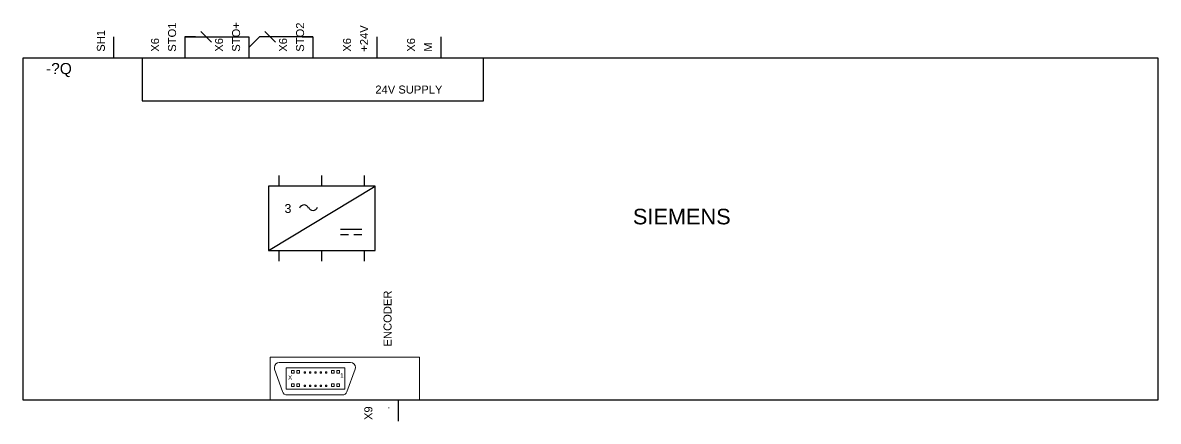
# Model space of a CAD drawing. Header units: millimetres. Extents: x -135 to 859, y 0 to 297.
# Drawn here: x 646.4 to 859.3, y 111.7 to 186.4 of the extents above; entities that cross this region are included whole.
import ezdxf
from ezdxf.enums import TextEntityAlignment as Align

# ---------------------------------------------------------------- set-up
doc = ezdxf.new("R2010")
doc.units = ezdxf.units.MM
doc.layers.add('71_GS_LI', color=7, linetype='Continuous', lineweight=50)
doc.layers.add('75_GS_TXT', color=7, linetype='Continuous', lineweight=35)
doc.styles.get("Standard").update_dxf_attribs({"font": 'arial.ttf'})

# ---------------------------------------------------------------- blocks, each defined once
blk = doc.blocks.new('5_31821')
at = {"layer": '71_GS_LI', "linetype": 'Continuous', "lineweight": 0, "ltscale": 4}
for p, q in [((1.7, -1), (15.05, -1)), ((2.3, -6.45), (0.83, -2.25)), ((15.93, -2.27), (14.38, -6.47)), ((13.64, -7.07), (3.18, -7.07))]:
    blk.add_line(p, q, dxfattribs=at)
for points in [[(0.83, -2.25), (0.83, -2.25), (0.78, -1.9), (0.85, -1.55), (1.05, -1.25), (1.35, -1.07), (1.7, -1)], [(15.05, -1), (15.05, -1), (15.4, -1.07), (15.7, -1.27), (15.9, -1.55), (16, -1.9), (15.93, -2.27)], [(3.18, -7.07), (3.18, -7.07), (2.9, -7.02), (2.62, -6.9), (2.43, -6.7), (2.3, -6.45)], [(14.38, -6.47), (14.38, -6.47), (14.22, -6.72), (14.03, -6.92), (13.78, -7.05), (13.64, -7.07)]]:
    blk.add_lwpolyline(points, dxfattribs=at)
for points in [[(3, -6), (14, -6), (14, -2), (3, -2)], [(4, -3), (4.51, -3), (4.51, -2.5), (4, -2.5)], [(5, -3), (5.5, -3), (5.5, -2.5), (5, -2.5)], [(6.38, -3), (6.63, -3), (6.63, -2.75), (6.38, -2.75)], [(7.38, -3), (7.63, -3), (7.63, -2.75), (7.38, -2.75)], [(8.38, -3), (8.63, -3), (8.63, -2.75), (8.38, -2.75)], [(9.38, -3), (9.63, -3), (9.63, -2.75), (9.38, -2.75)], [(10.39, -3), (10.64, -3), (10.64, -2.75), (10.39, -2.75)], [(11.5, -3), (12.01, -3), (12.01, -2.5), (11.5, -2.5)], [(12.5, -3), (13, -3), (13, -2.5), (12.5, -2.5)], [(4, -5.5), (4.51, -5.5), (4.51, -5), (4, -5)], [(5, -5.5), (5.5, -5.5), (5.5, -5), (5, -5)], [(6.38, -5.5), (6.63, -5.5), (6.63, -5.25), (6.38, -5.25)], [(7.38, -5.5), (7.63, -5.5), (7.63, -5.25), (7.38, -5.25)], [(8.38, -5.5), (8.63, -5.5), (8.63, -5.25), (8.38, -5.25)], [(9.38, -5.5), (9.63, -5.5), (9.63, -5.25), (9.38, -5.25)], [(10.39, -5.5), (10.64, -5.5), (10.64, -5.25), (10.39, -5.25)], [(11.5, -5.5), (12.01, -5.5), (12.01, -5), (11.5, -5)], [(12.5, -5.5), (13, -5.5), (13, -5), (12.5, -5)]]:
    blk.add_lwpolyline(points, close=True, dxfattribs=at)
at = {"layer": '75_GS_TXT'}
blk.add_text('X', height=0.833, dxfattribs=at).set_placement((3.74, -3.38), align=Align.TOP_CENTER)
blk.add_text('1', height=0.833, dxfattribs=at).set_placement((13.43, -3.85), align=Align.CENTER)
blk = doc.blocks.new('5_31820')
at = {"layer": '71_GS_LI', "linetype": 'Continuous', "lineweight": 0, "ltscale": 4}
blk.add_lwpolyline([(0, -8), (28, -8), (28, 0), (0, 0)], close=True, dxfattribs=at)
blk.add_blockref('5_31821', (0, 0))

msp = doc.modelspace()

# ---------------------------------------------------------------- linework, layer by layer
at = {"ltscale": 4}
for p, q in [((663.41, 183.74), (663.41, 179.74)), ((676.76, 183.74), (688.76, 183.74)), ((678.76, 183.74), (676.76, 183.74)), ((676.76, 183.74), (676.76, 181.74)), ((676.76, 183.74), (676.76, 179.74)), ((679.76, 184.74), (681.76, 182.74)), ((686.76, 183.74), (688.76, 183.74)), ((688.76, 183.74), (688.76, 181.74)), ((688.76, 181.74), (690.76, 183.74)), ((688.76, 183.74), (688.76, 179.74)), ((700.76, 183.74), (690.76, 183.74)), ((691.76, 184.74), (693.76, 182.74)), ((698.76, 183.74), (700.76, 183.74)), ((700.76, 183.74), (700.76, 181.74)), ((700.76, 183.74), (700.76, 179.74)), ((712.76, 183.74), (712.76, 179.74)), ((724.76, 183.74), (724.76, 179.74)), ((694.44, 155.74), (694.44, 157.74)), ((702.44, 155.74), (702.44, 157.74)), ((710.44, 155.74), (710.44, 157.74)), ((692.44, 143.74), (712.44, 155.74)), ((705.94, 147.74), (709.94, 147.74)), ((705.94, 146.74), (707.44, 146.74)), ((708.44, 146.74), (709.94, 146.74)), ((694.44, 141.74), (694.44, 143.74)), ((702.44, 141.74), (702.44, 143.74)), ((710.44, 141.74), (710.44, 143.74)), ((716.76, 115.74), (716.76, 111.74))]:
    msp.add_line(p, q, dxfattribs=at)
for points in [[(646.36, 115.74), (859.27, 115.74), (859.27, 179.74), (646.36, 179.74)], [(668.76, 171.74), (732.76, 171.74), (732.76, 179.74), (668.76, 179.74)], [(692.44, 143.74), (712.44, 143.74), (712.44, 155.74), (692.44, 155.74)]]:
    msp.add_lwpolyline(points, close=True, dxfattribs=at)
for centre, start, end in [((699.12, 151.37), 20, 160), ((700.77, 152.12), 200, 343)]:
    msp.add_arc(centre, 0.9, start, end, dxfattribs=at)

# ---------------------------------------------------------------- block references
msp.add_blockref('5_31820', (692.76, 123.74))

# ---------------------------------------------------------------- texts
for s, p in [('STO1', (675.56, 180.94)), ('STO+', (687.56, 180.94)), ('STO2', (699.56, 180.94)), ('+24V', (711.56, 180.94)), ('SH1', (662.21, 180.94)), ('X6', (672.36, 180.94)), ('X6', (684.36, 180.94)), ('X6', (696.36, 180.94)), ('X6', (708.36, 180.94)), ('X6', (720.36, 180.94)), ('M', (723.56, 180.94)), ('ENCODER', (715.96, 125.74))]:
    msp.add_text(s, height=1.5, rotation=90).set_placement(p, align=Align.BOTTOM_LEFT)
msp.add_text('-?Q', height=2.083).set_placement((655.57, 178.83), align=Align.TOP_RIGHT)
msp.add_text('24V SUPPLY', height=1.5).set_placement((718.76, 174.61), align=Align.TOP_CENTER)
msp.add_text('3', height=1.67).set_placement((695.44, 151.58), align=Align.MIDDLE_LEFT)
msp.add_text('SIEMENS', height=2.917).set_placement((760.76, 147.74), align=Align.BOTTOM_LEFT)
for s, p in [('X9', (712.36, 114.54)), ('.', (715.56, 114.54))]:
    msp.add_text(s, height=1.5, rotation=90).set_placement(p, align=Align.BOTTOM_RIGHT)

doc.saveas('drawing.dxf')
